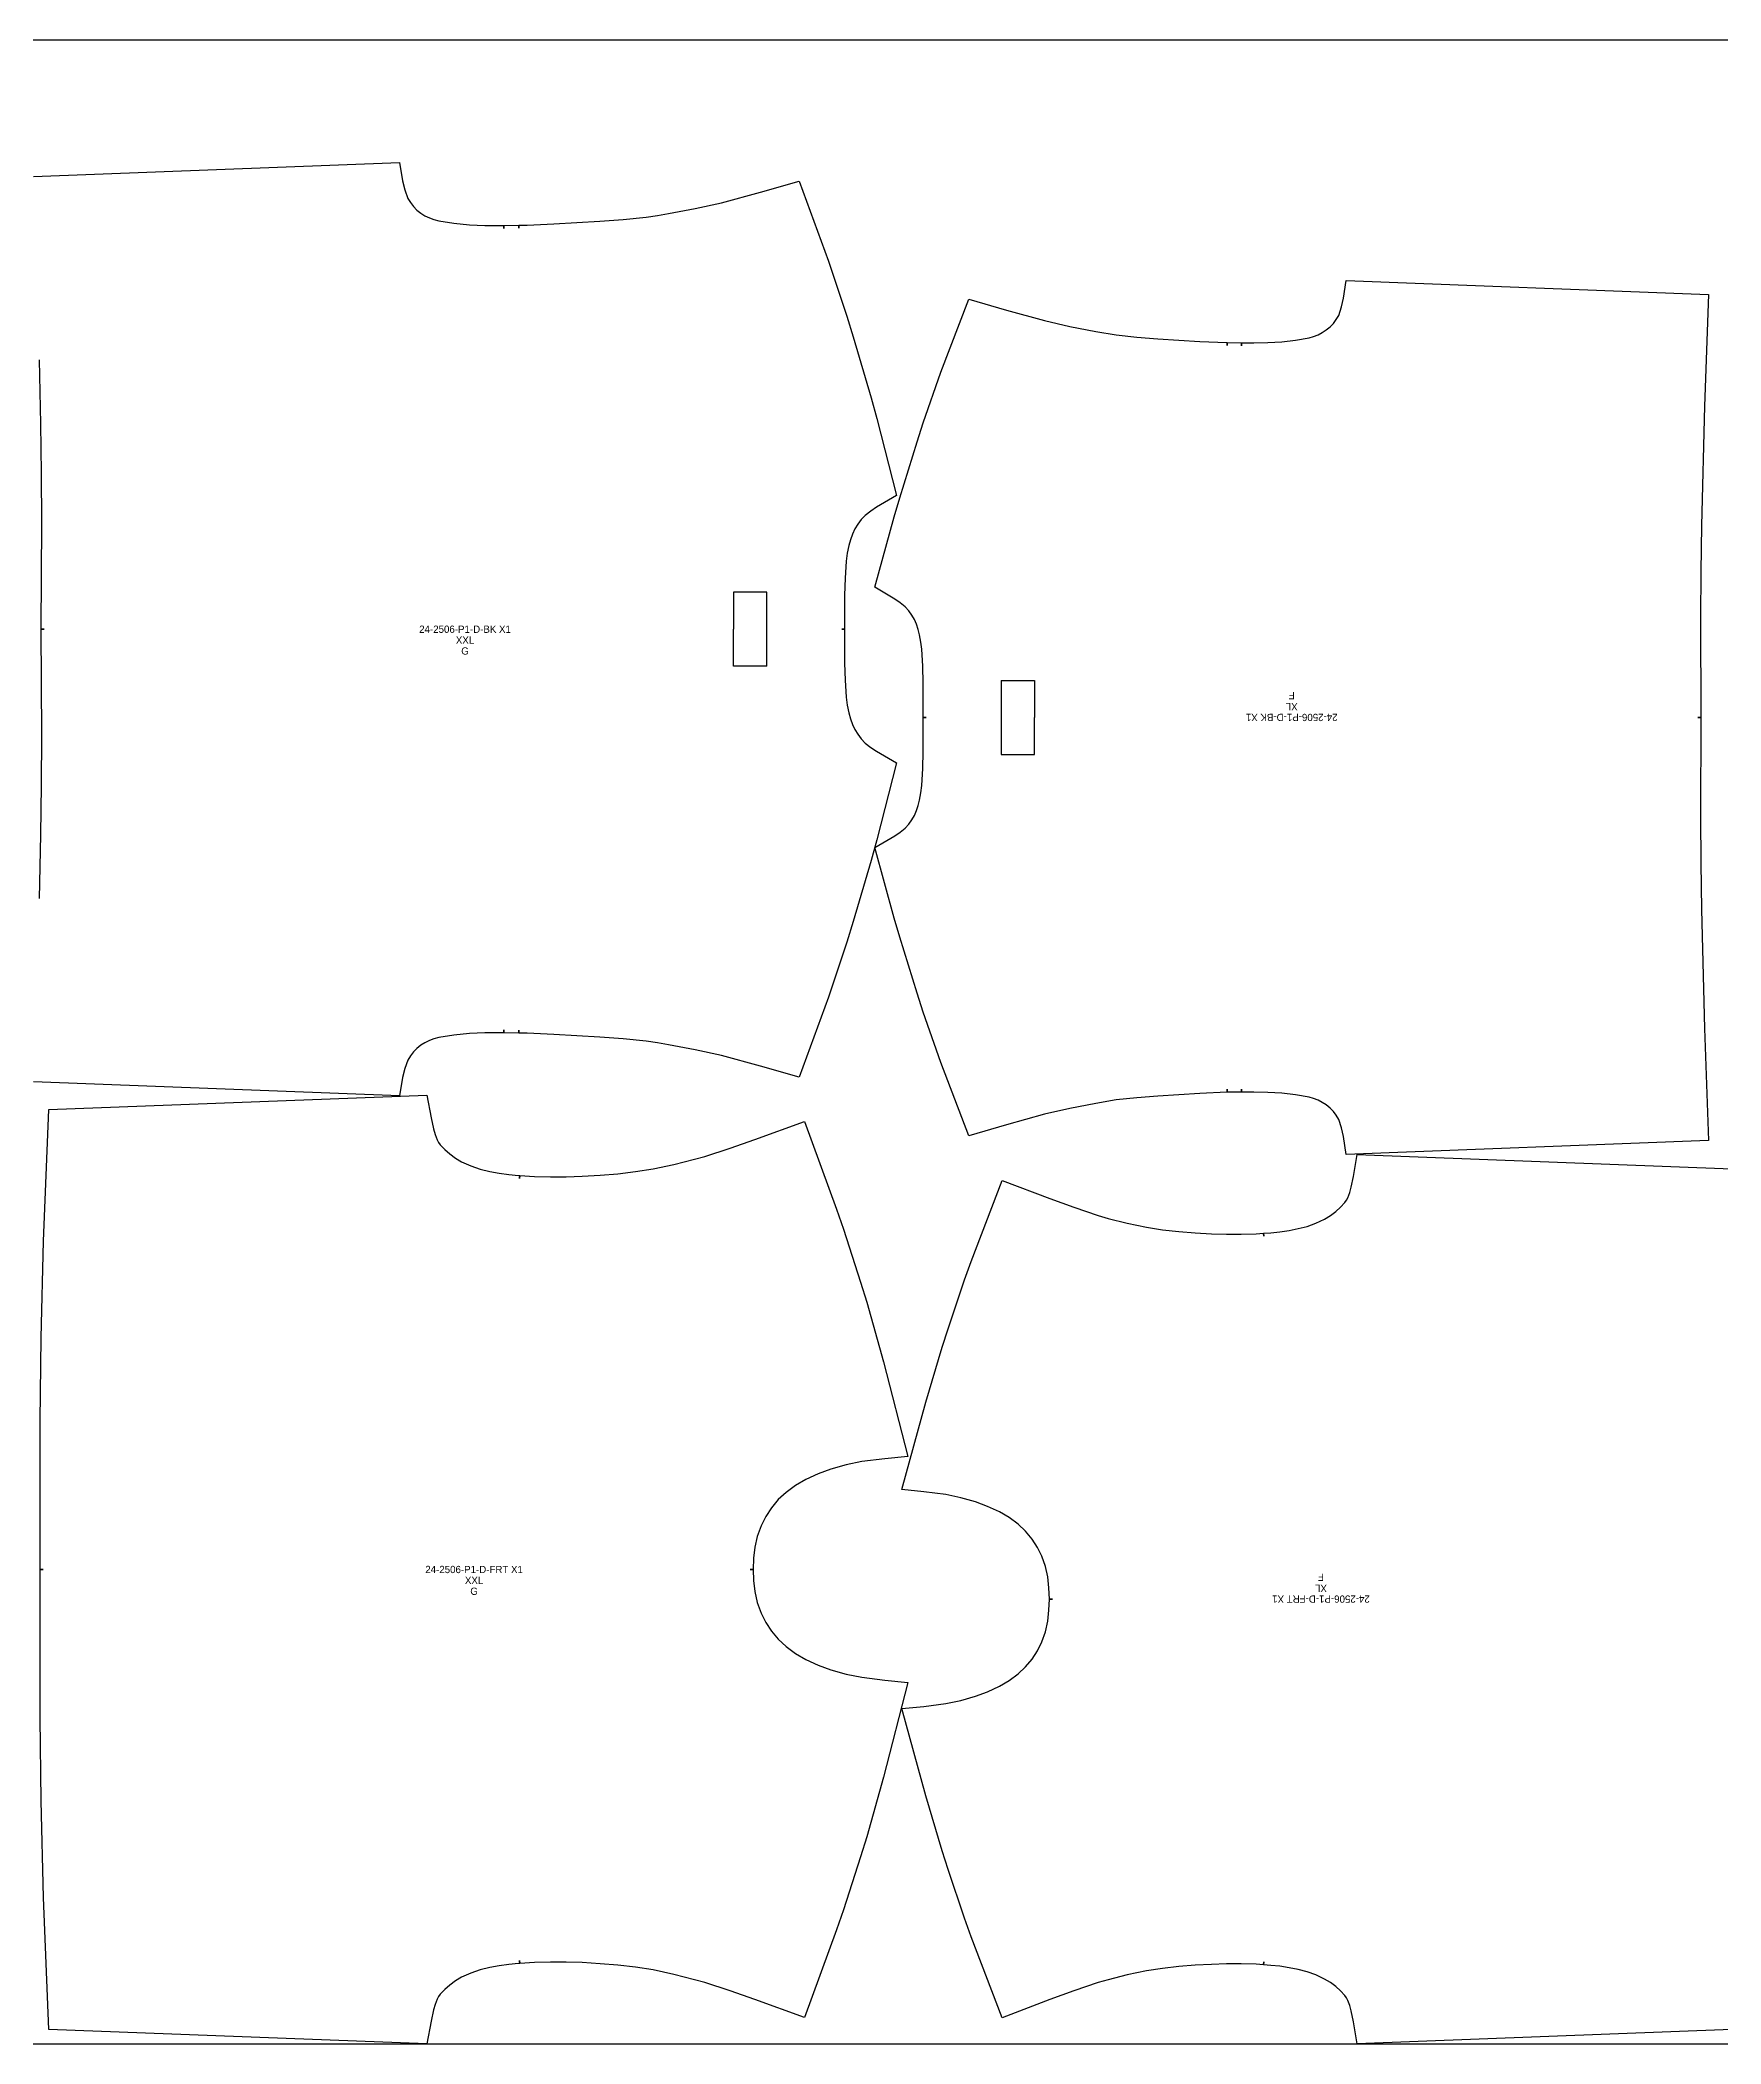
# Model space of a CAD drawing. Header units: inches. Extents: x 0 to 350, y 0 to 70.
# Drawn here: x 30.9 to 88.8, y 0 to 69 of the extents above; entities that cross this region are included whole.
import ezdxf
from ezdxf.enums import TextEntityAlignment as Align

# ---------------------------------------------------------------- set-up
doc = ezdxf.new("R2010")
doc.units = ezdxf.units.IN

msp = doc.modelspace()

# ---------------------------------------------------------------- linework, layer by layer
at = {"layer": 'T001L001'}
for points in [[(0, 0), (350.296, 0), (350.296, 69), (0, 69), (0, 0)], [(30.686, 64.302), (43.287, 64.782), (43.395, 64.153), (43.469, 63.845), (43.575, 63.549), (43.663, 63.403), (43.77, 63.269), (43.89, 63.148), (44.024, 63.04), (44.167, 62.953), (44.319, 62.881), (44.477, 62.822), (44.64, 62.778), (45.166, 62.69), (45.697, 62.639), (46.232, 62.616), (46.768, 62.613), (46.886, 62.614), (46.887, 62.512), (46.886, 62.614), (47.396, 62.623), (47.397, 62.521), (47.396, 62.623), (47.684, 62.627), (48.6, 62.675), (50.194, 62.763), (50.989, 62.824), (51.783, 62.901), (52.172, 62.957), (52.558, 63.025), (53.469, 63.199), (54.376, 63.397), (55.72, 63.758), (57.057, 64.141), (58.062, 61.388), (58.69, 59.497), (58.913, 58.784), (59.53, 56.679), (59.724, 55.97), (60.406, 53.32), (59.721, 52.917), (59.519, 52.784), (59.329, 52.635), (59.189, 52.491), (59.068, 52.331), (58.972, 52.166), (58.893, 51.992), (58.825, 51.796), (58.769, 51.596), (58.709, 51.329), (58.668, 51.058), (58.633, 50.473), (58.619, 49.888), (58.619, 48.714), (58.517, 48.714)], [(61.43, 45.676), (61.328, 45.676), (61.324, 46.851), (61.311, 47.438), (61.279, 48.024), (61.246, 48.273), (61.197, 48.52), (61.15, 48.705), (61.091, 48.886), (61.022, 49.048), (60.938, 49.201), (60.83, 49.35), (60.705, 49.486), (60.533, 49.627), (60.35, 49.754), (59.664, 50.156), (60.328, 52.589), (60.517, 53.24), (61.113, 55.171), (61.329, 55.825), (61.933, 57.56), (62.895, 60.084), (64.194, 59.701), (65.498, 59.341), (66.379, 59.141), (67.264, 58.966), (67.965, 58.849), (68.684, 58.771), (69.404, 58.712), (70.848, 58.624), (71.781, 58.582), (71.789, 58.582), (71.789, 58.48), (71.789, 58.582), (72.291, 58.579), (72.291, 58.477), (72.291, 58.579), (72.715, 58.577), (73.194, 58.586), (73.672, 58.613), (74.145, 58.665), (74.613, 58.751), (74.771, 58.797), (74.924, 58.856), (75.07, 58.929), (75.207, 59.017), (75.335, 59.124), (75.449, 59.245), (75.55, 59.377), (75.633, 59.52), (75.73, 59.81), (75.796, 60.11), (75.89, 60.724), (88.369, 60.244), (88.234, 56.389), (88.125, 52.288), (88.101, 50.695), (88.09, 49.101), (88.107, 45.676), (88.005, 45.676), (88.107, 45.676), (88.09, 42.25), (88.101, 40.657), (88.125, 39.063), (88.234, 34.962), (88.369, 31.108), (75.89, 30.627), (75.796, 31.241), (75.73, 31.541), (75.633, 31.831), (75.55, 31.975), (75.449, 32.107), (75.335, 32.227), (75.207, 32.334), (75.07, 32.422), (74.924, 32.495), (74.771, 32.555), (74.613, 32.601), (74.145, 32.686), (73.672, 32.739), (73.194, 32.765), (72.715, 32.774), (72.291, 32.772), (72.291, 32.874), (72.291, 32.772), (71.789, 32.77), (71.789, 32.872), (71.789, 32.77), (71.781, 32.77), (70.848, 32.727), (69.404, 32.64), (68.684, 32.581), (67.965, 32.503), (67.264, 32.385), (66.379, 32.21), (65.498, 32.011), (64.194, 31.65), (62.895, 31.268), (61.933, 33.791), (61.329, 35.526), (61.113, 36.18), (60.517, 38.111), (60.328, 38.763), (59.664, 41.195), (60.35, 41.598), (60.533, 41.724), (60.705, 41.865), (60.83, 42.001), (60.938, 42.15), (61.022, 42.304), (61.091, 42.466), (61.15, 42.646), (61.197, 42.831), (61.246, 43.078), (61.279, 43.328), (61.311, 43.914), (61.324, 44.501), (61.328, 45.676), (61.43, 45.676)], [(30.887, 39.445), (30.936, 41.639), (30.96, 43.344), (30.971, 45.049), (30.947, 48.714), (31.049, 48.714), (30.947, 48.714), (30.971, 52.379), (30.96, 54.084), (30.936, 55.789), (30.887, 57.984)], [(55.941, 49.989), (54.789, 49.989)], [(54.789, 49.989), (54.789, 48.714)], [(55.941, 48.714), (55.941, 49.989)], [(58.517, 48.714), (58.619, 48.714), (58.619, 47.541), (58.633, 46.955), (58.668, 46.37), (58.709, 46.099), (58.769, 45.832), (58.825, 45.632), (58.893, 45.437), (58.972, 45.263), (59.068, 45.097), (59.189, 44.938), (59.329, 44.793), (59.519, 44.644), (59.721, 44.511), (60.406, 44.108), (59.724, 41.459), (59.53, 40.749), (58.913, 38.645), (58.69, 37.932), (58.062, 36.04), (57.057, 33.287), (55.72, 33.671), (54.376, 34.032), (53.469, 34.23), (52.558, 34.403), (52.172, 34.472), (51.783, 34.528), (50.989, 34.605), (50.194, 34.665), (48.6, 34.753), (47.684, 34.801), (47.396, 34.806), (47.397, 34.908), (47.396, 34.806), (46.886, 34.814), (46.887, 34.916), (46.886, 34.814), (46.768, 34.816), (46.232, 34.812), (45.697, 34.789), (45.166, 34.738), (44.64, 34.65), (44.477, 34.606), (44.319, 34.548), (44.167, 34.476), (44.024, 34.388), (43.89, 34.281), (43.77, 34.159), (43.663, 34.025), (43.575, 33.879), (43.469, 33.583), (43.395, 33.276), (43.287, 32.646), (30.686, 33.126)], [(54.789, 47.439), (54.789, 48.714)], [(55.941, 47.439), (55.941, 48.714)], [(55.941, 47.439), (54.789, 47.439)], [(64.006, 46.951), (64.006, 45.676)], [(64.006, 46.951), (65.158, 46.951)], [(65.158, 46.951), (65.158, 45.676)], [(64.006, 45.676), (64.006, 44.401)], [(65.158, 44.401), (65.158, 45.676)], [(64.006, 44.401), (65.158, 44.401)], [(55.367, 16.338), (55.469, 16.338), (55.486, 15.954), (55.524, 15.574), (55.612, 15.198), (55.741, 14.834), (55.9, 14.513), (56.097, 14.212), (56.334, 13.934), (56.602, 13.685), (56.928, 13.445), (57.278, 13.239), (57.705, 13.042), (58.147, 12.882), (58.677, 12.735), (59.216, 12.624), (60.005, 12.523), (60.799, 12.446), (59.959, 9.188), (59.378, 7.136), (59.169, 6.447), (58.579, 4.621), (58.341, 3.931), (57.238, 0.907), (55.529, 1.527), (54.672, 1.83), (53.808, 2.115), (53.454, 2.21), (52.742, 2.393), (52.023, 2.548), (51.416, 2.639), (50.807, 2.71), (50.196, 2.763), (49.583, 2.799), (49.034, 2.818), (48.484, 2.82), (47.935, 2.805), (47.431, 2.773), (47.424, 2.875), (47.431, 2.773), (47.387, 2.77), (47.054, 2.737), (46.723, 2.691), (46.395, 2.63), (46.07, 2.553), (45.744, 2.442), (45.43, 2.298), (45.219, 2.172), (45.02, 2.028), (44.847, 1.879), (44.691, 1.714), (44.629, 1.633), (44.581, 1.545), (44.515, 1.36), (44.463, 1.17), (44.375, 0.786), (44.234, 0.006), (31.208, 0.502), (31.03, 5.039), (30.949, 8.365), (30.917, 11.216), (30.92, 16.338), (31.022, 16.338), (30.92, 16.338), (30.917, 21.459), (30.949, 24.311), (31.03, 27.637), (31.208, 32.173), (44.234, 32.669), (44.375, 31.889), (44.463, 31.505), (44.515, 31.316), (44.581, 31.13), (44.629, 31.042), (44.691, 30.961), (44.847, 30.796), (45.02, 30.648), (45.219, 30.503), (45.43, 30.377), (45.744, 30.233), (46.07, 30.122), (46.395, 30.045), (46.723, 29.984), (47.054, 29.938), (47.387, 29.905), (47.431, 29.902), (47.424, 29.8), (47.431, 29.902), (47.935, 29.87), (48.484, 29.855), (49.034, 29.857), (49.583, 29.876), (50.196, 29.912), (50.807, 29.965), (51.416, 30.036), (52.023, 30.127), (52.742, 30.282), (53.454, 30.465), (53.808, 30.56), (54.672, 30.845), (55.529, 31.148), (57.238, 31.768), (58.341, 28.744), (58.579, 28.055), (59.169, 26.228), (59.378, 25.539), (59.959, 23.487), (60.799, 20.23), (60.005, 20.152), (59.216, 20.051), (58.677, 19.94), (58.147, 19.793), (57.705, 19.633), (57.278, 19.436), (56.928, 19.23), (56.602, 18.991), (56.334, 18.741), (56.097, 18.463), (55.9, 18.163), (55.741, 17.841), (55.612, 17.477), (55.524, 17.101), (55.486, 16.721), (55.469, 16.337), (55.367, 16.337)], [(65.775, 15.318), (65.673, 15.318), (65.656, 15.702), (65.619, 16.084), (65.536, 16.443), (65.414, 16.791), (65.262, 17.099), (65.076, 17.386), (64.85, 17.653), (64.595, 17.892), (64.284, 18.122), (63.95, 18.319), (63.543, 18.509), (63.121, 18.663), (62.616, 18.805), (62.101, 18.913), (61.347, 19.012), (60.589, 19.089), (61.411, 22.096), (61.977, 23.989), (62.18, 24.625), (62.752, 26.31), (62.981, 26.945), (64.043, 29.732), (65.691, 29.111), (66.517, 28.807), (67.349, 28.521), (67.691, 28.425), (68.347, 28.258), (69.01, 28.119), (69.568, 28.037), (70.129, 27.974), (70.692, 27.928), (71.256, 27.897), (71.766, 27.88), (72.277, 27.878), (72.786, 27.894), (73.049, 27.912), (73.056, 27.81), (73.049, 27.912), (73.295, 27.929), (73.611, 27.963), (73.924, 28.011), (74.235, 28.073), (74.543, 28.151), (74.851, 28.26), (75.147, 28.401), (75.346, 28.522), (75.533, 28.662), (75.698, 28.808), (75.847, 28.97), (75.906, 29.049), (75.952, 29.136), (76.012, 29.316), (76.06, 29.5), (76.14, 29.873), (76.265, 30.629), (89.17, 30.133)], [(89.169, 0.502), (76.265, 0.006), (76.14, 0.762), (76.06, 1.135), (76.012, 1.319), (75.951, 1.5), (75.905, 1.586), (75.847, 1.665), (75.698, 1.827), (75.533, 1.973), (75.346, 2.113), (75.146, 2.235), (74.851, 2.375), (74.542, 2.484), (74.235, 2.562), (73.924, 2.624), (73.611, 2.672), (73.295, 2.706), (73.049, 2.723), (73.056, 2.825), (73.049, 2.723), (72.786, 2.741), (72.276, 2.757), (71.766, 2.755), (71.256, 2.739), (70.692, 2.708), (70.129, 2.661), (69.568, 2.598), (69.009, 2.516), (68.347, 2.378), (67.691, 2.21), (67.349, 2.115), (66.517, 1.828), (65.691, 1.525), (64.043, 0.903), (62.981, 3.69), (62.751, 4.326), (62.18, 6.011), (61.977, 6.646), (61.411, 8.54), (60.589, 11.547), (61.347, 11.623), (62.101, 11.723), (62.616, 11.83), (63.121, 11.972), (63.543, 12.127), (63.95, 12.316), (64.284, 12.514), (64.595, 12.744), (64.85, 12.983), (65.076, 13.249), (65.262, 13.537), (65.414, 13.844), (65.536, 14.192), (65.619, 14.552), (65.656, 14.933), (65.673, 15.318), (65.775, 15.318)]]:
    msp.add_lwpolyline(points, dxfattribs=at)

# ---------------------------------------------------------------- texts
at = {"layer": 'ABC'}
for s, p in [('24-2506-P1-D-BK X1', (45.546, 48.714)), ('XXL', (45.546, 48.339)), ('G', (45.546, 47.964)), ('24-2506-P1-D-FRT X1', (45.858, 16.337)), ('XXL', (45.858, 15.962)), ('G', (45.858, 15.587))]:
    msp.add_text(s, height=0.25, dxfattribs=at).set_placement(p, align=Align.MIDDLE_CENTER)
for s, p in [('F', (74.016, 46.426)), ('24-2506-P1-D-BK X1', (74.016, 45.676)), ('XL', (74.016, 46.051)), ('F', (75.023, 16.067)), ('24-2506-P1-D-FRT X1', (75.023, 15.317)), ('XL', (75.023, 15.692))]:
    msp.add_text(s, height=0.25, rotation=180, dxfattribs=at).set_placement(p, align=Align.MIDDLE_CENTER)

doc.saveas('drawing.dxf')
